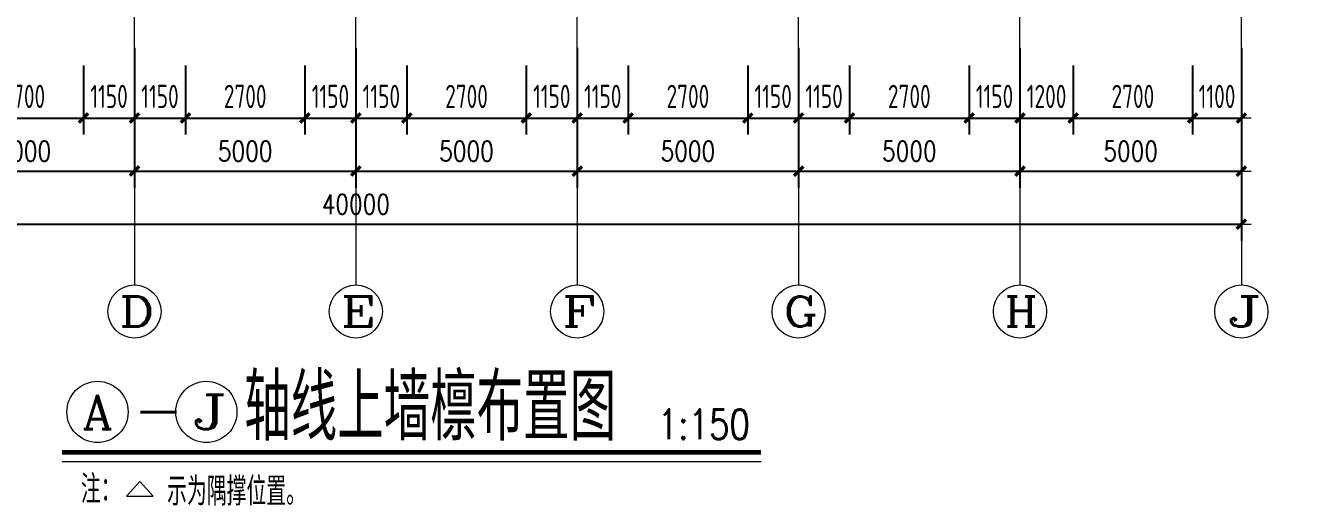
# Model space of a CAD drawing. Header units: millimetres. Extents: x 19781 to 898973, y -947928 to -267362.
# Drawn here: x 455311 to 484086, y -738696 to -727848 of the extents above; entities that cross this region are included whole.
import ezdxf

# ---------------------------------------------------------------- set-up
doc = ezdxf.new("R2010")
doc.units = ezdxf.units.MM
doc.header["$LTSCALE"] = 100
doc.linetypes.add('DOTE', pattern=[2.42, 2, -0.2, 0.02, -0.2])
doc.layers.get('0').update_dxf_attribs({"lineweight": 18})
for name, color, linetype, lineweight in [('5图框', 7, 'Continuous', 18), ('AXIS', 3, 'Continuous', 18), ('AXIS_TEXT', 7, 'Continuous', 18), ('DIM_SYMB', 3, 'Continuous', 18), ('DOTE', 1, 'DOTE', 18)]:
    doc.layers.add(name, color=color, linetype=linetype, lineweight=lineweight)
doc.styles.add('_TCH_AXIS', font='complex.shx', dxfattribs={"bigfont": 'gbcbig.shx'})
doc.styles.add('COMPLEX', font='complex.shx', dxfattribs={"bigfont": 'gbcbig.shx'})
doc.styles.add('dim_font', font='simplex.shx', dxfattribs={"width": 0.8, "bigfont": 'gbcbig.shx'})
doc.styles.add('hztxt', font='txt.shx', dxfattribs={"width": 0.7, "bigfont": 'hztxt.shx'})
doc.styles.add('TSSD_REIN', font='tssdeng.shx', dxfattribs={"width": 0.7, "bigfont": 'hztxt.shx'})
doc.dimstyles.new('DIMN150', dxfattribs={"dimscale": 1.5, "dimtxt": 300, "dimasz": 1, "dimexe": 250, "dimexo": 300, "dimgap": 150, "dimtad": 1, "dimdec": 0, "dimzin": 0, "dimdsep": 46, "dimtxsty": 'dim_font', "dimblk": '_CAXARROW', "dimcen": 0.09, "dimdle": 2, "dimclrt": 7, "dimadec": 0, "dimazin": 0, "dimtfac": 1, "dimtdec": 0, "dimtix": 1, "dimtmove": 2, "dimatfit": 3, "dimfxl": 1, "dimtolj": 1, "dimtzin": 0, "dimarcsym": 0})

# ---------------------------------------------------------------- blocks, each defined once
blk = doc.blocks.new('_AXISO')
blk.add_circle((0, 0), 0.5)
at = {"layer": 'AXIS_TEXT', "style": 'COMPLEX', "width": 1.04167}
blk.add_attdef('A', (-0.25, -0.28), '', height=0.56, dxfattribs=at)
blk = doc.blocks.new('_DIMX')
blk.add_line((-150, 0), (150, 0))
blk.add_lwpolyline([(-70, -70, 50, 50, 0), (70, 70, 50, 50, 0)], format="xyseb")
blk = doc.blocks.new('*X814')
at = {"layer": 'AXIS', "color": 0, "lineweight": -2, "transparency": 16777216}
for p, q in [((442773, -729552), (442773, -732714)), ((482773, -729552), (482773, -732714)), ((442774, -732339), (482771, -732339))]:
    blk.add_line(p, q, dxfattribs=at)
at = {"layer": 'AXIS', "color": 0, "lineweight": -2, "transparency": 16777216, "xscale": 1.5, "yscale": 1.5, "zscale": 1.5, "rotation": 180}
blk.add_blockref('_DIMX', (442773, -732339), dxfattribs=at)
at = {"layer": 'AXIS', "color": 0, "lineweight": -2, "transparency": 16777216, "xscale": 1.5, "yscale": 1.5, "zscale": 1.5}
blk.add_blockref('_DIMX', (482773, -732339), dxfattribs=at)
at = {"layer": 'AXIS', "color": 7, "transparency": 16777216, "insert": (462773, -731889), "char_height": 450, "width": 4834.29, "attachment_point": 5, "style": 'dim_font'}
blk.add_mtext('40000', dxfattribs=at)
blk = doc.blocks.new('_CAXARROW')
blk.add_hatch(color=0).paths.add_polyline_path([(0, 0), (-1, 0.125), (-1, -0.125)], flags=0)
blk = doc.blocks.new('*X817')
at = {"layer": 'AXIS', "color": 0, "lineweight": -2, "transparency": 16777216}
for p, q in [((452773, -728352), (452773, -731514)), ((457773, -728352), (457773, -731514)), ((452774, -731139), (457771, -731139))]:
    blk.add_line(p, q, dxfattribs=at)
at = {"layer": 'AXIS', "color": 0, "lineweight": -2, "transparency": 16777216, "xscale": 1.5, "yscale": 1.5, "zscale": 1.5, "rotation": 180}
blk.add_blockref('_DIMX', (452773, -731139), dxfattribs=at)
at = {"layer": 'AXIS', "color": 0, "lineweight": -2, "transparency": 16777216, "xscale": 1.5, "yscale": 1.5, "zscale": 1.5}
blk.add_blockref('_DIMX', (457773, -731139), dxfattribs=at)
at = {"layer": 'AXIS', "color": 7, "transparency": 16777216, "insert": (455273, -730689), "char_height": 450, "width": 3805.71, "attachment_point": 5, "style": 'dim_font'}
blk.add_mtext('5000', dxfattribs=at)
blk = doc.blocks.new('*X818')
at = {"layer": 'AXIS', "color": 0, "lineweight": -2, "transparency": 16777216}
for p, q in [((457773, -728352), (457773, -731514)), ((462773, -728352), (462773, -731514)), ((457774, -731139), (462771, -731139))]:
    blk.add_line(p, q, dxfattribs=at)
at = {"layer": 'AXIS', "color": 0, "lineweight": -2, "transparency": 16777216, "xscale": 1.5, "yscale": 1.5, "zscale": 1.5, "rotation": 180}
blk.add_blockref('_DIMX', (457773, -731139), dxfattribs=at)
at = {"layer": 'AXIS', "color": 0, "lineweight": -2, "transparency": 16777216, "xscale": 1.5, "yscale": 1.5, "zscale": 1.5}
blk.add_blockref('_DIMX', (462773, -731139), dxfattribs=at)
at = {"layer": 'AXIS', "color": 7, "transparency": 16777216, "insert": (460273, -730689), "char_height": 450, "width": 3805.71, "attachment_point": 5, "style": 'dim_font'}
blk.add_mtext('5000', dxfattribs=at)
blk = doc.blocks.new('*X819')
at = {"layer": 'AXIS', "color": 0, "lineweight": -2, "transparency": 16777216}
for p, q in [((462773, -728352), (462773, -731514)), ((467773, -728352), (467773, -731514)), ((462774, -731139), (467771, -731139))]:
    blk.add_line(p, q, dxfattribs=at)
at = {"layer": 'AXIS', "color": 0, "lineweight": -2, "transparency": 16777216, "xscale": 1.5, "yscale": 1.5, "zscale": 1.5, "rotation": 180}
blk.add_blockref('_DIMX', (462773, -731139), dxfattribs=at)
at = {"layer": 'AXIS', "color": 0, "lineweight": -2, "transparency": 16777216, "xscale": 1.5, "yscale": 1.5, "zscale": 1.5}
blk.add_blockref('_DIMX', (467773, -731139), dxfattribs=at)
at = {"layer": 'AXIS', "color": 7, "transparency": 16777216, "insert": (465273, -730689), "char_height": 450, "width": 3805.71, "attachment_point": 5, "style": 'dim_font'}
blk.add_mtext('5000', dxfattribs=at)
blk = doc.blocks.new('*X820')
at = {"layer": 'AXIS', "color": 0, "lineweight": -2, "transparency": 16777216}
for p, q in [((467773, -728352), (467773, -731514)), ((472773, -728352), (472773, -731514)), ((467774, -731139), (472771, -731139))]:
    blk.add_line(p, q, dxfattribs=at)
at = {"layer": 'AXIS', "color": 0, "lineweight": -2, "transparency": 16777216, "xscale": 1.5, "yscale": 1.5, "zscale": 1.5, "rotation": 180}
blk.add_blockref('_DIMX', (467773, -731139), dxfattribs=at)
at = {"layer": 'AXIS', "color": 0, "lineweight": -2, "transparency": 16777216, "xscale": 1.5, "yscale": 1.5, "zscale": 1.5}
blk.add_blockref('_DIMX', (472773, -731139), dxfattribs=at)
at = {"layer": 'AXIS', "color": 7, "transparency": 16777216, "insert": (470273, -730689), "char_height": 450, "width": 3805.71, "attachment_point": 5, "style": 'dim_font'}
blk.add_mtext('5000', dxfattribs=at)
blk = doc.blocks.new('*X821')
at = {"layer": 'AXIS', "color": 0, "lineweight": -2, "transparency": 16777216}
for p, q in [((472773, -728352), (472773, -731514)), ((477773, -728352), (477773, -731514)), ((472774, -731139), (477771, -731139))]:
    blk.add_line(p, q, dxfattribs=at)
at = {"layer": 'AXIS', "color": 0, "lineweight": -2, "transparency": 16777216, "xscale": 1.5, "yscale": 1.5, "zscale": 1.5, "rotation": 180}
blk.add_blockref('_DIMX', (472773, -731139), dxfattribs=at)
at = {"layer": 'AXIS', "color": 0, "lineweight": -2, "transparency": 16777216, "xscale": 1.5, "yscale": 1.5, "zscale": 1.5}
blk.add_blockref('_DIMX', (477773, -731139), dxfattribs=at)
at = {"layer": 'AXIS', "color": 7, "transparency": 16777216, "insert": (475273, -730689), "char_height": 450, "width": 3805.71, "attachment_point": 5, "style": 'dim_font'}
blk.add_mtext('5000', dxfattribs=at)
blk = doc.blocks.new('*X822')
at = {"layer": 'AXIS', "color": 0, "lineweight": -2, "transparency": 16777216}
for p, q in [((477773, -728352), (477773, -731514)), ((482773, -728352), (482773, -731514)), ((477774, -731139), (482771, -731139))]:
    blk.add_line(p, q, dxfattribs=at)
at = {"layer": 'AXIS', "color": 0, "lineweight": -2, "transparency": 16777216, "xscale": 1.5, "yscale": 1.5, "zscale": 1.5, "rotation": 180}
blk.add_blockref('_DIMX', (477773, -731139), dxfattribs=at)
at = {"layer": 'AXIS', "color": 0, "lineweight": -2, "transparency": 16777216, "xscale": 1.5, "yscale": 1.5, "zscale": 1.5}
blk.add_blockref('_DIMX', (482773, -731139), dxfattribs=at)
at = {"layer": 'AXIS', "color": 7, "transparency": 16777216, "insert": (480273, -730689), "char_height": 450, "width": 3805.71, "attachment_point": 5, "style": 'dim_font'}
blk.add_mtext('5000', dxfattribs=at)
blk = doc.blocks.new('*X832')
at = {"layer": 'AXIS', "color": 0, "lineweight": -2, "transparency": 16777216}
for p, q in [((457773, -728752), (457773, -730314)), ((458923, -728752), (458923, -730314)), ((457771, -729939), (457770, -729939)), ((457773, -729939), (458923, -729939)), ((458924, -729939), (458926, -729939))]:
    blk.add_line(p, q, dxfattribs=at)
at = {"layer": 'AXIS', "color": 0, "lineweight": -2, "transparency": 16777216, "xscale": 1.5, "yscale": 1.5, "zscale": 1.5}
blk.add_blockref('_DIMX', (457773, -729939), dxfattribs=at)
at = {"layer": 'AXIS', "color": 0, "lineweight": -2, "transparency": 16777216, "xscale": 1.5, "yscale": 1.5, "zscale": 1.5, "rotation": 180}
blk.add_blockref('_DIMX', (458923, -729939), dxfattribs=at)
at = {"layer": 'AXIS', "color": 7, "transparency": 16777216, "insert": (458348, -729451), "char_height": 525, "width": 3727.5, "attachment_point": 5, "style": 'TSSD_REIN'}
blk.add_mtext('1150', dxfattribs=at)
blk = doc.blocks.new('*X833')
at = {"layer": 'AXIS', "color": 0, "lineweight": -2, "transparency": 16777216}
for p, q in [((458923, -728752), (458923, -730314)), ((461623, -728752), (461623, -730314)), ((458924, -729939), (461621, -729939))]:
    blk.add_line(p, q, dxfattribs=at)
at = {"layer": 'AXIS', "color": 0, "lineweight": -2, "transparency": 16777216, "xscale": 1.5, "yscale": 1.5, "zscale": 1.5, "rotation": 180}
blk.add_blockref('_DIMX', (458923, -729939), dxfattribs=at)
at = {"layer": 'AXIS', "color": 0, "lineweight": -2, "transparency": 16777216, "xscale": 1.5, "yscale": 1.5, "zscale": 1.5}
blk.add_blockref('_DIMX', (461623, -729939), dxfattribs=at)
at = {"layer": 'AXIS', "color": 7, "transparency": 16777216, "insert": (460273, -729451), "char_height": 525, "width": 3885, "attachment_point": 5, "style": 'TSSD_REIN'}
blk.add_mtext('2700', dxfattribs=at)
blk = doc.blocks.new('*X834')
at = {"layer": 'AXIS', "color": 0, "lineweight": -2, "transparency": 16777216}
for p, q in [((461623, -728752), (461623, -730314)), ((462773, -728752), (462773, -730314)), ((461621, -729939), (461620, -729939)), ((461623, -729939), (462773, -729939)), ((462774, -729939), (462776, -729939))]:
    blk.add_line(p, q, dxfattribs=at)
at = {"layer": 'AXIS', "color": 0, "lineweight": -2, "transparency": 16777216, "xscale": 1.5, "yscale": 1.5, "zscale": 1.5}
blk.add_blockref('_DIMX', (461623, -729939), dxfattribs=at)
at = {"layer": 'AXIS', "color": 0, "lineweight": -2, "transparency": 16777216, "xscale": 1.5, "yscale": 1.5, "zscale": 1.5, "rotation": 180}
blk.add_blockref('_DIMX', (462773, -729939), dxfattribs=at)
at = {"layer": 'AXIS', "color": 7, "transparency": 16777216, "insert": (462198, -729451), "char_height": 525, "width": 3727.5, "attachment_point": 5, "style": 'TSSD_REIN'}
blk.add_mtext('1150', dxfattribs=at)
blk = doc.blocks.new('*X835')
at = {"layer": 'AXIS', "color": 0, "lineweight": -2, "transparency": 16777216}
for p, q in [((462773, -728752), (462773, -730314)), ((463923, -728752), (463923, -730314)), ((462771, -729939), (462770, -729939)), ((462773, -729939), (463923, -729939)), ((463924, -729939), (463926, -729939))]:
    blk.add_line(p, q, dxfattribs=at)
at = {"layer": 'AXIS', "color": 0, "lineweight": -2, "transparency": 16777216, "xscale": 1.5, "yscale": 1.5, "zscale": 1.5}
blk.add_blockref('_DIMX', (462773, -729939), dxfattribs=at)
at = {"layer": 'AXIS', "color": 0, "lineweight": -2, "transparency": 16777216, "xscale": 1.5, "yscale": 1.5, "zscale": 1.5, "rotation": 180}
blk.add_blockref('_DIMX', (463923, -729939), dxfattribs=at)
at = {"layer": 'AXIS', "color": 7, "transparency": 16777216, "insert": (463348, -729451), "char_height": 525, "width": 3727.5, "attachment_point": 5, "style": 'TSSD_REIN'}
blk.add_mtext('1150', dxfattribs=at)
blk = doc.blocks.new('*X836')
at = {"layer": 'AXIS', "color": 0, "lineweight": -2, "transparency": 16777216}
for p, q in [((463923, -728752), (463923, -730314)), ((466623, -728752), (466623, -730314)), ((463924, -729939), (466621, -729939))]:
    blk.add_line(p, q, dxfattribs=at)
at = {"layer": 'AXIS', "color": 0, "lineweight": -2, "transparency": 16777216, "xscale": 1.5, "yscale": 1.5, "zscale": 1.5, "rotation": 180}
blk.add_blockref('_DIMX', (463923, -729939), dxfattribs=at)
at = {"layer": 'AXIS', "color": 0, "lineweight": -2, "transparency": 16777216, "xscale": 1.5, "yscale": 1.5, "zscale": 1.5}
blk.add_blockref('_DIMX', (466623, -729939), dxfattribs=at)
at = {"layer": 'AXIS', "color": 7, "transparency": 16777216, "insert": (465273, -729451), "char_height": 525, "width": 3885, "attachment_point": 5, "style": 'TSSD_REIN'}
blk.add_mtext('2700', dxfattribs=at)
blk = doc.blocks.new('*X837')
at = {"layer": 'AXIS', "color": 0, "lineweight": -2, "transparency": 16777216}
for p, q in [((466623, -728752), (466623, -730314)), ((467773, -728752), (467773, -730314)), ((466621, -729939), (466620, -729939)), ((466623, -729939), (467773, -729939)), ((467774, -729939), (467776, -729939))]:
    blk.add_line(p, q, dxfattribs=at)
at = {"layer": 'AXIS', "color": 0, "lineweight": -2, "transparency": 16777216, "xscale": 1.5, "yscale": 1.5, "zscale": 1.5}
blk.add_blockref('_DIMX', (466623, -729939), dxfattribs=at)
at = {"layer": 'AXIS', "color": 0, "lineweight": -2, "transparency": 16777216, "xscale": 1.5, "yscale": 1.5, "zscale": 1.5, "rotation": 180}
blk.add_blockref('_DIMX', (467773, -729939), dxfattribs=at)
at = {"layer": 'AXIS', "color": 7, "transparency": 16777216, "insert": (467198, -729451), "char_height": 525, "width": 3727.5, "attachment_point": 5, "style": 'TSSD_REIN'}
blk.add_mtext('1150', dxfattribs=at)
blk = doc.blocks.new('*X838')
at = {"layer": 'AXIS', "color": 0, "lineweight": -2, "transparency": 16777216}
for p, q in [((467773, -728752), (467773, -730314)), ((468923, -728752), (468923, -730314)), ((467771, -729939), (467770, -729939)), ((467773, -729939), (468923, -729939)), ((468924, -729939), (468926, -729939))]:
    blk.add_line(p, q, dxfattribs=at)
at = {"layer": 'AXIS', "color": 0, "lineweight": -2, "transparency": 16777216, "xscale": 1.5, "yscale": 1.5, "zscale": 1.5}
blk.add_blockref('_DIMX', (467773, -729939), dxfattribs=at)
at = {"layer": 'AXIS', "color": 0, "lineweight": -2, "transparency": 16777216, "xscale": 1.5, "yscale": 1.5, "zscale": 1.5, "rotation": 180}
blk.add_blockref('_DIMX', (468923, -729939), dxfattribs=at)
at = {"layer": 'AXIS', "color": 7, "transparency": 16777216, "insert": (468348, -729451), "char_height": 525, "width": 3727.5, "attachment_point": 5, "style": 'TSSD_REIN'}
blk.add_mtext('1150', dxfattribs=at)
blk = doc.blocks.new('*X839')
at = {"layer": 'AXIS', "color": 0, "lineweight": -2, "transparency": 16777216}
for p, q in [((468923, -728752), (468923, -730314)), ((471623, -728752), (471623, -730314)), ((468924, -729939), (471621, -729939))]:
    blk.add_line(p, q, dxfattribs=at)
at = {"layer": 'AXIS', "color": 0, "lineweight": -2, "transparency": 16777216, "xscale": 1.5, "yscale": 1.5, "zscale": 1.5, "rotation": 180}
blk.add_blockref('_DIMX', (468923, -729939), dxfattribs=at)
at = {"layer": 'AXIS', "color": 0, "lineweight": -2, "transparency": 16777216, "xscale": 1.5, "yscale": 1.5, "zscale": 1.5}
blk.add_blockref('_DIMX', (471623, -729939), dxfattribs=at)
at = {"layer": 'AXIS', "color": 7, "transparency": 16777216, "insert": (470273, -729451), "char_height": 525, "width": 3885, "attachment_point": 5, "style": 'TSSD_REIN'}
blk.add_mtext('2700', dxfattribs=at)
blk = doc.blocks.new('*X840')
at = {"layer": 'AXIS', "color": 0, "lineweight": -2, "transparency": 16777216}
for p, q in [((471623, -728752), (471623, -730314)), ((472773, -728752), (472773, -730314)), ((471621, -729939), (471620, -729939)), ((471623, -729939), (472773, -729939)), ((472774, -729939), (472776, -729939))]:
    blk.add_line(p, q, dxfattribs=at)
at = {"layer": 'AXIS', "color": 0, "lineweight": -2, "transparency": 16777216, "xscale": 1.5, "yscale": 1.5, "zscale": 1.5}
blk.add_blockref('_DIMX', (471623, -729939), dxfattribs=at)
at = {"layer": 'AXIS', "color": 0, "lineweight": -2, "transparency": 16777216, "xscale": 1.5, "yscale": 1.5, "zscale": 1.5, "rotation": 180}
blk.add_blockref('_DIMX', (472773, -729939), dxfattribs=at)
at = {"layer": 'AXIS', "color": 7, "transparency": 16777216, "insert": (472198, -729451), "char_height": 525, "width": 3727.5, "attachment_point": 5, "style": 'TSSD_REIN'}
blk.add_mtext('1150', dxfattribs=at)
blk = doc.blocks.new('*X841')
at = {"layer": 'AXIS', "color": 0, "lineweight": -2, "transparency": 16777216}
for p, q in [((477773, -728752), (477773, -730314)), ((478973, -728752), (478973, -730314)), ((477771, -729939), (477770, -729939)), ((477773, -729939), (478973, -729939)), ((478974, -729939), (478976, -729939))]:
    blk.add_line(p, q, dxfattribs=at)
at = {"layer": 'AXIS', "color": 0, "lineweight": -2, "transparency": 16777216, "xscale": 1.5, "yscale": 1.5, "zscale": 1.5}
blk.add_blockref('_DIMX', (477773, -729939), dxfattribs=at)
at = {"layer": 'AXIS', "color": 0, "lineweight": -2, "transparency": 16777216, "xscale": 1.5, "yscale": 1.5, "zscale": 1.5, "rotation": 180}
blk.add_blockref('_DIMX', (478973, -729939), dxfattribs=at)
at = {"layer": 'AXIS', "color": 7, "transparency": 16777216, "insert": (478373, -729451), "char_height": 525, "width": 3727.5, "attachment_point": 5, "style": 'TSSD_REIN'}
blk.add_mtext('1200', dxfattribs=at)
blk = doc.blocks.new('*X842')
at = {"layer": 'AXIS', "color": 0, "lineweight": -2, "transparency": 16777216}
for p, q in [((478973, -728752), (478973, -730314)), ((481673, -728752), (481673, -730314)), ((478974, -729939), (481671, -729939))]:
    blk.add_line(p, q, dxfattribs=at)
at = {"layer": 'AXIS', "color": 0, "lineweight": -2, "transparency": 16777216, "xscale": 1.5, "yscale": 1.5, "zscale": 1.5, "rotation": 180}
blk.add_blockref('_DIMX', (478973, -729939), dxfattribs=at)
at = {"layer": 'AXIS', "color": 0, "lineweight": -2, "transparency": 16777216, "xscale": 1.5, "yscale": 1.5, "zscale": 1.5}
blk.add_blockref('_DIMX', (481673, -729939), dxfattribs=at)
at = {"layer": 'AXIS', "color": 7, "transparency": 16777216, "insert": (480323, -729451), "char_height": 525, "width": 3885, "attachment_point": 5, "style": 'TSSD_REIN'}
blk.add_mtext('2700', dxfattribs=at)
blk = doc.blocks.new('*X843')
at = {"layer": 'AXIS', "color": 0, "lineweight": -2, "transparency": 16777216}
for p, q in [((481673, -728752), (481673, -730314)), ((482773, -728752), (482773, -730314)), ((481671, -729939), (481670, -729939)), ((481673, -729939), (482773, -729939)), ((482774, -729939), (482776, -729939))]:
    blk.add_line(p, q, dxfattribs=at)
at = {"layer": 'AXIS', "color": 0, "lineweight": -2, "transparency": 16777216, "xscale": 1.5, "yscale": 1.5, "zscale": 1.5}
blk.add_blockref('_DIMX', (481673, -729939), dxfattribs=at)
at = {"layer": 'AXIS', "color": 0, "lineweight": -2, "transparency": 16777216, "xscale": 1.5, "yscale": 1.5, "zscale": 1.5, "rotation": 180}
blk.add_blockref('_DIMX', (482773, -729939), dxfattribs=at)
at = {"layer": 'AXIS', "color": 7, "transparency": 16777216, "insert": (482223, -729451), "char_height": 525, "width": 3727.5, "attachment_point": 5, "style": 'TSSD_REIN'}
blk.add_mtext('1100', dxfattribs=at)
blk = doc.blocks.new('*X1872')
at = {"layer": 'AXIS', "color": 0, "lineweight": -2, "transparency": 16777216}
for p, q in [((453923, -728752), (453923, -730314)), ((456623, -728752), (456623, -730314)), ((453924, -729939), (456621, -729939))]:
    blk.add_line(p, q, dxfattribs=at)
at = {"layer": 'AXIS', "color": 0, "lineweight": -2, "transparency": 16777216, "xscale": 1.5, "yscale": 1.5, "zscale": 1.5, "rotation": 180}
blk.add_blockref('_DIMX', (453923, -729939), dxfattribs=at)
at = {"layer": 'AXIS', "color": 0, "lineweight": -2, "transparency": 16777216, "xscale": 1.5, "yscale": 1.5, "zscale": 1.5}
blk.add_blockref('_DIMX', (456623, -729939), dxfattribs=at)
at = {"layer": 'AXIS', "color": 7, "transparency": 16777216, "insert": (455273, -729451), "char_height": 525, "width": 3885, "attachment_point": 5, "style": 'TSSD_REIN'}
blk.add_mtext('2700', dxfattribs=at)
blk = doc.blocks.new('*X1873')
at = {"layer": 'AXIS', "color": 0, "lineweight": -2, "transparency": 16777216}
for p, q in [((456623, -728752), (456623, -730314)), ((457773, -728752), (457773, -730314)), ((456621, -729939), (456620, -729939)), ((456623, -729939), (457773, -729939)), ((457774, -729939), (457776, -729939))]:
    blk.add_line(p, q, dxfattribs=at)
at = {"layer": 'AXIS', "color": 0, "lineweight": -2, "transparency": 16777216, "xscale": 1.5, "yscale": 1.5, "zscale": 1.5}
blk.add_blockref('_DIMX', (456623, -729939), dxfattribs=at)
at = {"layer": 'AXIS', "color": 0, "lineweight": -2, "transparency": 16777216, "xscale": 1.5, "yscale": 1.5, "zscale": 1.5, "rotation": 180}
blk.add_blockref('_DIMX', (457773, -729939), dxfattribs=at)
at = {"layer": 'AXIS', "color": 7, "transparency": 16777216, "insert": (457198, -729451), "char_height": 525, "width": 3727.5, "attachment_point": 5, "style": 'TSSD_REIN'}
blk.add_mtext('1150', dxfattribs=at)
blk = doc.blocks.new('*X1874')
at = {"layer": 'AXIS', "color": 0, "lineweight": -2, "transparency": 16777216}
for p, q in [((472773, -728752), (472773, -730314)), ((473923, -728752), (473923, -730314)), ((472771, -729939), (472770, -729939)), ((472773, -729939), (473923, -729939)), ((473924, -729939), (473926, -729939))]:
    blk.add_line(p, q, dxfattribs=at)
at = {"layer": 'AXIS', "color": 0, "lineweight": -2, "transparency": 16777216, "xscale": 1.5, "yscale": 1.5, "zscale": 1.5}
blk.add_blockref('_DIMX', (472773, -729939), dxfattribs=at)
at = {"layer": 'AXIS', "color": 0, "lineweight": -2, "transparency": 16777216, "xscale": 1.5, "yscale": 1.5, "zscale": 1.5, "rotation": 180}
blk.add_blockref('_DIMX', (473923, -729939), dxfattribs=at)
at = {"layer": 'AXIS', "color": 7, "transparency": 16777216, "insert": (473348, -729451), "char_height": 525, "width": 3727.5, "attachment_point": 5, "style": 'TSSD_REIN'}
blk.add_mtext('1150', dxfattribs=at)
blk = doc.blocks.new('*X1875')
at = {"layer": 'AXIS', "color": 0, "lineweight": -2, "transparency": 16777216}
for p, q in [((473923, -728752), (473923, -730314)), ((476623, -728752), (476623, -730314)), ((473924, -729939), (476621, -729939))]:
    blk.add_line(p, q, dxfattribs=at)
at = {"layer": 'AXIS', "color": 0, "lineweight": -2, "transparency": 16777216, "xscale": 1.5, "yscale": 1.5, "zscale": 1.5, "rotation": 180}
blk.add_blockref('_DIMX', (473923, -729939), dxfattribs=at)
at = {"layer": 'AXIS', "color": 0, "lineweight": -2, "transparency": 16777216, "xscale": 1.5, "yscale": 1.5, "zscale": 1.5}
blk.add_blockref('_DIMX', (476623, -729939), dxfattribs=at)
at = {"layer": 'AXIS', "color": 7, "transparency": 16777216, "insert": (475273, -729451), "char_height": 525, "width": 3885, "attachment_point": 5, "style": 'TSSD_REIN'}
blk.add_mtext('2700', dxfattribs=at)
blk = doc.blocks.new('*X1876')
at = {"layer": 'AXIS', "color": 0, "lineweight": -2, "transparency": 16777216}
for p, q in [((476623, -728752), (476623, -730314)), ((477773, -728752), (477773, -730314)), ((476621, -729939), (476620, -729939)), ((476623, -729939), (477773, -729939)), ((477774, -729939), (477776, -729939))]:
    blk.add_line(p, q, dxfattribs=at)
at = {"layer": 'AXIS', "color": 0, "lineweight": -2, "transparency": 16777216, "xscale": 1.5, "yscale": 1.5, "zscale": 1.5}
blk.add_blockref('_DIMX', (476623, -729939), dxfattribs=at)
at = {"layer": 'AXIS', "color": 0, "lineweight": -2, "transparency": 16777216, "xscale": 1.5, "yscale": 1.5, "zscale": 1.5, "rotation": 180}
blk.add_blockref('_DIMX', (477773, -729939), dxfattribs=at)
at = {"layer": 'AXIS', "color": 7, "transparency": 16777216, "insert": (477198, -729451), "char_height": 525, "width": 3727.5, "attachment_point": 5, "style": 'TSSD_REIN'}
blk.add_mtext('1150', dxfattribs=at)

msp = doc.modelspace()

# ---------------------------------------------------------------- linework, layer by layer
at = {"layer": '5图框'}
msp.add_lwpolyline([(458191.12, -738484.42), (457893.59, -738150.49), (457596.07, -738484.42)], close=True, dxfattribs=at)
at = {"layer": 'AXIS'}
for p, q in [((457772.71, -729123.53), (457772.71, -733710.53)), ((462772.71, -729123.53), (462772.71, -733710.53)), ((467772.71, -729123.53), (467772.71, -733710.53)), ((472772.71, -729123.53), (472772.71, -733710.53)), ((477772.71, -729123.53), (477772.71, -733710.53)), ((482772.71, -729123.53), (482772.71, -733710.53))]:
    msp.add_line(p, q, dxfattribs=at)
at = {"layer": 'DIM_SYMB'}
msp.add_lwpolyline([(456137.2, -737490.32, 105, 105, 0), (471926.14, -737490.32, 105, 105, 0)], format="xyseb", dxfattribs=at)
msp.add_lwpolyline([(456137.2, -737700.32), (471926.14, -737700.32)], dxfattribs=at)
at = {"layer": 'DOTE', "linetype": 'DOTE', "ltscale": 10}
for p, q in [((462772.71, -729123.53), (462772.71, -713444.54)), ((457772.71, -729123.53), (457772.71, -713844.53)), ((467772.71, -729123.53), (467772.71, -713844.53)), ((472772.71, -729123.53), (472772.71, -715644.53)), ((477772.71, -729123.53), (477772.71, -715644.53)), ((482772.71, -729123.53), (482772.71, -715644.53))]:
    msp.add_line(p, q, dxfattribs=at)

# ---------------------------------------------------------------- block references
at = {"layer": 'AXIS'}
ref = msp.add_blockref('_AXISO', (457772.71, -734310.53), dxfattribs=dict(at, xscale=1200, yscale=1200, zscale=1200))
ref.add_attrib('A', 'D', (457433.29, -734649.94), dxfattribs={"layer": 'AXIS_TEXT', "height": 678.82, "style": '_TCH_AXIS', "width": 1.23529})
ref = msp.add_blockref('_AXISO', (462772.71, -734310.53), dxfattribs=dict(at, xscale=1200, yscale=1200, zscale=1200))
ref.add_attrib('A', 'E', (462433.29, -734649.94), dxfattribs={"layer": 'AXIS_TEXT', "height": 678.82, "style": '_TCH_AXIS', "width": 1.3125})
ref = msp.add_blockref('_AXISO', (467772.71, -734310.53), dxfattribs=dict(at, xscale=1200, yscale=1200, zscale=1200))
ref.add_attrib('A', 'F', (467433.29, -734649.94), dxfattribs={"layer": 'AXIS_TEXT', "height": 678.82, "style": '_TCH_AXIS', "width": 1.3125})
ref = msp.add_blockref('_AXISO', (472772.71, -734310.53), dxfattribs=dict(at, xscale=1200, yscale=1200, zscale=1200))
ref.add_attrib('A', 'G', (472433.29, -734649.94), dxfattribs={"layer": 'AXIS_TEXT', "height": 678.82, "style": '_TCH_AXIS', "width": 1.16667})
ref = msp.add_blockref('_AXISO', (477772.71, -734310.53), dxfattribs=dict(at, xscale=1200, yscale=1200, zscale=1200))
ref.add_attrib('A', 'H', (477433.29, -734649.94), dxfattribs={"layer": 'AXIS_TEXT', "height": 678.82, "style": '_TCH_AXIS', "width": 1.05})
ref = msp.add_blockref('_AXISO', (482772.71, -734310.53), dxfattribs=dict(at, xscale=1200, yscale=1200, zscale=1200))
ref.add_attrib('A', 'J', (482433.29, -734649.94), dxfattribs={"layer": 'AXIS_TEXT', "height": 678.82, "style": '_TCH_AXIS', "width": 1.90909})
at = {"layer": 'AXIS', "color": 3, "xscale": 1382.469119999907, "yscale": 1382.469119999907, "zscale": 1382.469119999907}
msp.add_blockref('_AXISO', (456937.77, -736580.25), dxfattribs=at).add_auto_attribs({'A': 'A'})
at = {"layer": 'AXIS', "color": 3}
ref = msp.add_blockref('_AXISO', (459396.96, -736580.25), dxfattribs=dict(at, xscale=1382.469119999907, yscale=1382.469119999907, zscale=1382.469119999907))
ref.add_attrib('A', 'J', (459051.35, -736967.34), dxfattribs={"layer": 'AXIS_TEXT', "height": 774.18, "style": 'COMPLEX', "width": 1.70455})

# ---------------------------------------------------------------- texts
at = {"style": 'hztxt', "width": 0.8}
msp.add_text('1:150', height=675, dxfattribs=at).set_placement((469590.65, -737199.63))
at = {"layer": '5图框', "style": 'hztxt', "width": 0.7}
for s, height, p in [('轴线上墙檩布置图', 1500, (460250.95, -737226.86)), ('-', 1500, (457729.95, -737226.86)), ('注：', 640.32, (456560.61, -738645.95))]:
    msp.add_text(s, height=height, dxfattribs=at).set_placement(p)
at = {"layer": '5图框', "insert": (457310.9, -738695.53), "char_height": 640.32, "width": 5529.7788, "attachment_point": 7, "style": 'hztxt'}
msp.add_mtext('   示为隅撑位置。', dxfattribs=at)

# ---------------------------------------------------------------- dimensions: what is measured, and where the dimension line sits
at = {"layer": 'AXIS'}
for base, p1, p2, override, picture, middle in [((457772.71, -731138.53), (452772.71, -727901.53), (457772.71, -727901.53), {"dimsah": 1, "dimtzin": 0}, '*X817', (455272.71, -730688.53)), ((462772.71, -731138.53), (457772.71, -727901.53), (462772.71, -727901.53), {"dimsah": 1, "dimtzin": 0}, '*X818', (460272.71, -730688.53)), ((467772.71, -731138.53), (462772.71, -727901.53), (467772.71, -727901.53), {"dimsah": 1, "dimtzin": 0}, '*X819', (465272.71, -730688.53)), ((472772.71, -731138.53), (467772.71, -727901.53), (472772.71, -727901.53), {"dimsah": 1, "dimtzin": 0}, '*X820', (470272.71, -730688.53)), ((477772.71, -731138.53), (472772.71, -727901.53), (477772.71, -727901.53), {"dimsah": 1, "dimtzin": 0}, '*X821', (475272.71, -730688.53)), ((482772.71, -731138.53), (477772.71, -727901.53), (482772.71, -727901.53), {"dimsah": 1, "dimtzin": 0}, '*X822', (480272.71, -730688.53)), ((456622.71, -729938.53), (453922.71, -728301.53), (456622.71, -728301.53), {"dimtxt": 350, "dimtxsty": 'TSSD_REIN', "dimsah": 1, "dimtzin": 0}, '*X1872', (455272.71, -729451.03)), ((461622.71, -729938.53), (458922.71, -728301.53), (461622.71, -728301.53), {"dimtxt": 350, "dimtxsty": 'TSSD_REIN', "dimsah": 1, "dimtzin": 0}, '*X833', (460272.71, -729451.03)), ((467772.71, -729938.53), (466622.71, -728301.53), (467772.71, -728301.53), {"dimtxt": 350, "dimtxsty": 'TSSD_REIN', "dimsah": 1, "dimtzin": 0}, '*X837', (467197.71, -729451.03)), ((468922.71, -729938.53), (467772.71, -728301.53), (468922.71, -728301.53), {"dimtxt": 350, "dimtxsty": 'TSSD_REIN', "dimsah": 1, "dimtzin": 0}, '*X838', (468347.71, -729451.03)), ((473922.71, -729938.53), (472772.71, -728301.53), (473922.71, -728301.53), {"dimtxt": 350, "dimtxsty": 'TSSD_REIN', "dimsah": 1, "dimtzin": 0}, '*X1874', (473347.71, -729451.03)), ((478972.71, -729938.53), (477772.71, -728301.53), (478972.71, -728301.53), {"dimtxt": 350, "dimtxsty": 'TSSD_REIN', "dimsah": 1, "dimtzin": 0}, '*X841', (478372.71, -729451.03)), ((482772.71, -732338.53), (442772.71, -729101.53), (482772.71, -729101.53), {"dimsah": 1, "dimtzin": 0}, '*X814', (462772.71, -731888.53))]:
    dim = msp.add_linear_dim(base=base, p1=p1, p2=p2, dimstyle='DIMN150', override=override, dxfattribs=at)
    dim.commit()
    dim.dimension.update_dxf_attribs({"geometry": picture, "text_midpoint": middle})
for base, p1, p2, picture, middle in [((457772.71, -729938.53), (456622.71, -728301.53), (457772.71, -728301.53), '*X1873', (457197.71, -729451.03)), ((458922.71, -729938.53), (457772.71, -728301.53), (458922.71, -728301.53), '*X832', (458347.71, -729451.03)), ((462772.71, -729938.53), (461622.71, -728301.53), (462772.71, -728301.53), '*X834', (462197.71, -729451.03)), ((463922.71, -729938.53), (462772.71, -728301.53), (463922.71, -728301.53), '*X835', (463347.71, -729451.03)), ((466622.71, -729938.53), (463922.71, -728301.53), (466622.71, -728301.53), '*X836', (465272.71, -729451.03)), ((471622.71, -729938.53), (468922.71, -728301.53), (471622.71, -728301.53), '*X839', (470272.71, -729451.03)), ((472772.71, -729938.53), (471622.71, -728301.53), (472772.71, -728301.53), '*X840', (472197.71, -729451.03)), ((476622.71, -729938.53), (473922.71, -728301.53), (476622.71, -728301.53), '*X1875', (475272.71, -729451.03)), ((477772.71, -729938.53), (476622.71, -728301.53), (477772.71, -728301.53), '*X1876', (477197.71, -729451.03)), ((481672.71, -729938.53), (478972.71, -728301.53), (481672.71, -728301.53), '*X842', (480322.71, -729451.03)), ((482772.71, -729938.53), (481672.71, -728301.53), (482772.71, -728301.53), '*X843', (482222.71, -729451.03))]:
    dim = msp.add_linear_dim(base=base, p1=p1, p2=p2, angle=0, dimstyle='DIMN150', override={"dimtxt": 350, "dimtxsty": 'TSSD_REIN', "dimsah": 1, "dimtzin": 0}, dxfattribs=at)
    dim.commit()
    dim.dimension.update_dxf_attribs({"geometry": picture, "text_midpoint": middle})

doc.saveas('drawing.dxf')
